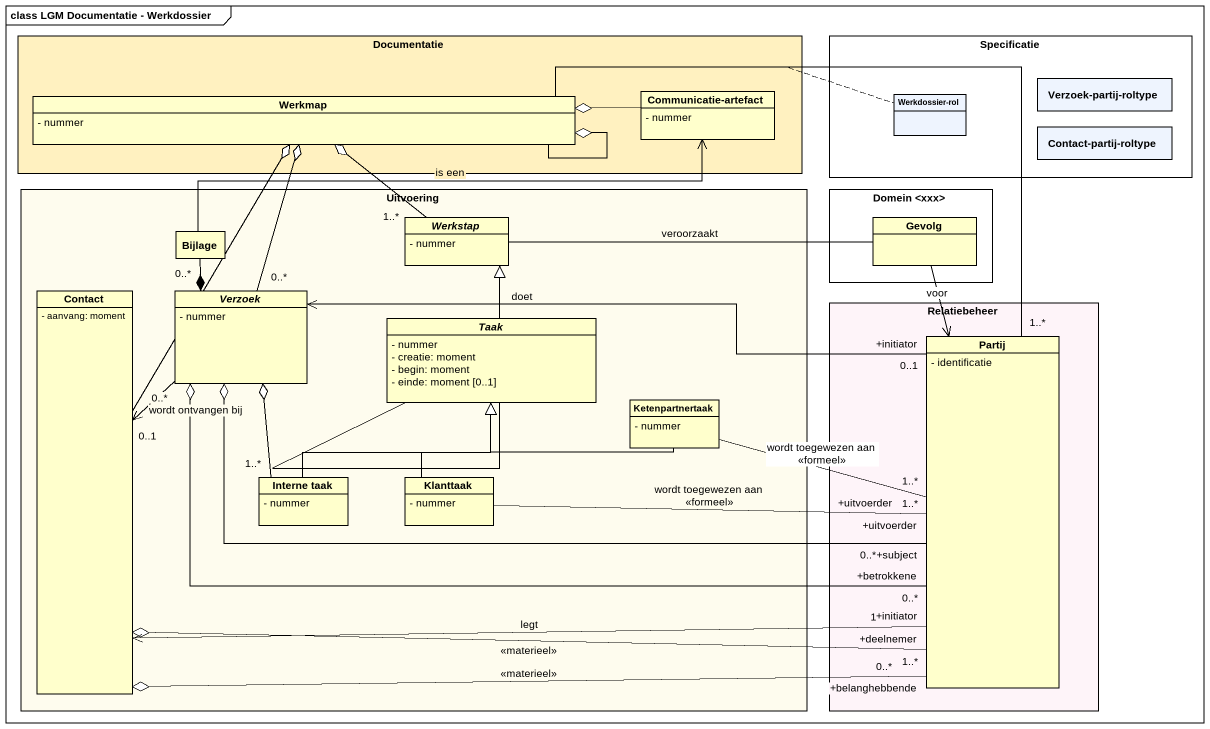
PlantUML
@startuml
mainframe class LGM Documentatie - Werkdossier
hide circle
hide empty members
skinparam classAttributeIconSize 0
rectangle Documentatie #FFF1C0 {
  class Werkmap {
    - nummer
  }
  class "Communicatie-artefact" as Communicatie_artefact {
    - nummer
  }
}
rectangle Specificatie {
  class "Werkdossier-rol" as Werkdossier_rol #EEF4FE
  class "Verzoek-partij-roltype" as Verzoek_partij_roltype #EEF4FE
  class "Contact-partij-roltype" as Contact_partij_roltype #EEF4FE
}
rectangle Uitvoering #FEFCEE {
  class Bijlage
  abstract class Werkstap {
    - nummer
  }
  class Contact {
    - aanvang: moment
  }
  abstract class Verzoek {
    - nummer
  }
  abstract class Taak {
    - nummer
    - creatie: moment
    - begin: moment
    - einde: moment [0..1]
  }
  class Ketenpartnertaak {
    - nummer
  }
  class "Interne taak" as Interne_taak {
    - nummer
  }
  class Klanttaak {
    - nummer
  }
}
rectangle "Domein <xxx>" as Domein_xxx #FFFFFF {
  class Gevolg
}
rectangle Relatiebeheer #FEF4F9 {
  class Partij {
    - identificatie
  }
}
Werkmap --o Werkmap
Communicatie_artefact -left-o Werkmap
Bijlage -right-> Communicatie_artefact : is een
Bijlage "0..*" --* Verzoek
Werkstap "1..*" -up-o Werkmap
Werkstap -right- Gevolg : veroorzaakt
Gevolg --> Partij : voor
Contact "0..*" -up-o Werkmap
Verzoek "0..*" -up-o Werkmap
Verzoek --> "0..1" Contact : wordt ontvangen bij
Taak -up-|> Werkstap
Partij "1..*" -left- Werkmap
(Partij, Werkmap) .. Werkdossier_rol
Partij "+deelnemer\n1..*" -left-o Contact : <<materieel>>
Partij "+belanghebbende\n0..*" -left-o Contact : <<materieel>>
Partij "+initiator\n1" -left-> Contact : legt
Partij "+initiator\n0..1" -left-> Verzoek : doet
Partij "+subject\n0..*" -left-o Verzoek
Partij "+betrokkene\n0..*" -left-o Verzoek
Ketenpartnertaak -left-|> Taak
Ketenpartnertaak -right- "+uitvoerder\n1..*" Partij : wordt toegewezen aan\n<<formeel>>
Interne_taak "1..*" -up-o Verzoek
Interne_taak -up-|> Taak
Klanttaak -up-|> Taak
Klanttaak -right- "+uitvoerder\n1..*" Partij : wordt toegewezen aan\n<<formeel>>
@enduml
